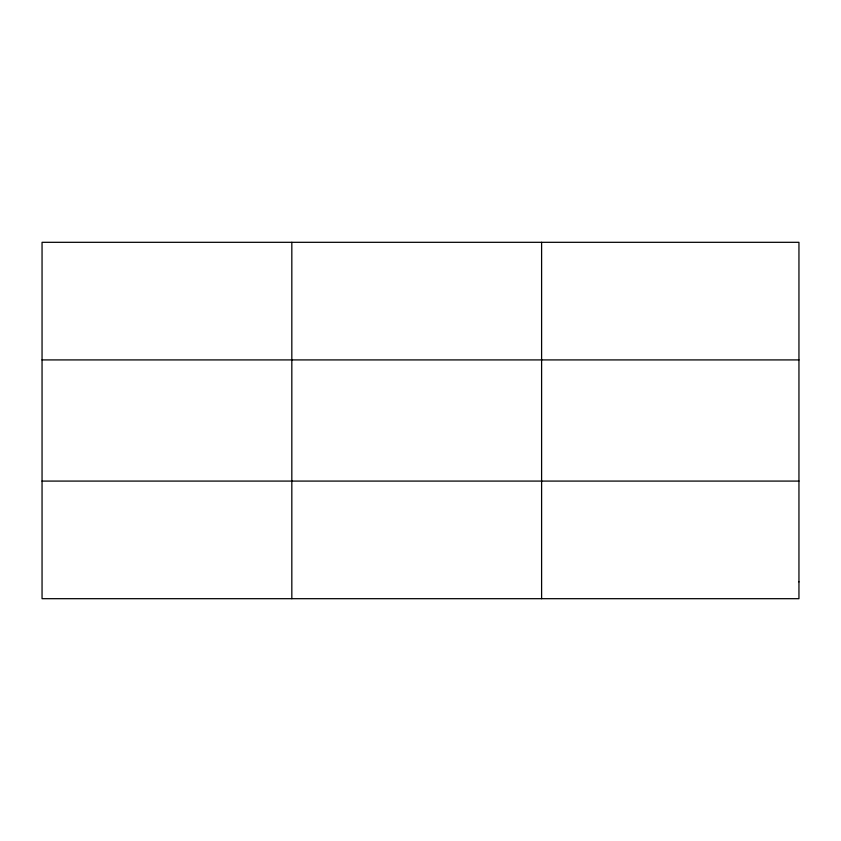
<?xml version="1.0" encoding="UTF-8"?>
<svg xmlns="http://www.w3.org/2000/svg" width="841" height="841" viewBox="0 0 841 841"><rect width="100%" height="100%" fill="white"/><g stroke="black" fill="none" stroke-linecap="round" stroke-linejoin="round"><path stroke-width="1.26" d="M291.827 598.687L291.827 242.313M541.604 598.687L541.604 242.313M42.05 359.916L798.95 359.916M42.05 481.084L798.95 481.084M798.95 581.877L798.95 598.687L42.05 598.687L42.05 242.313L798.95 242.313L798.95 581.877"/></g></svg>
